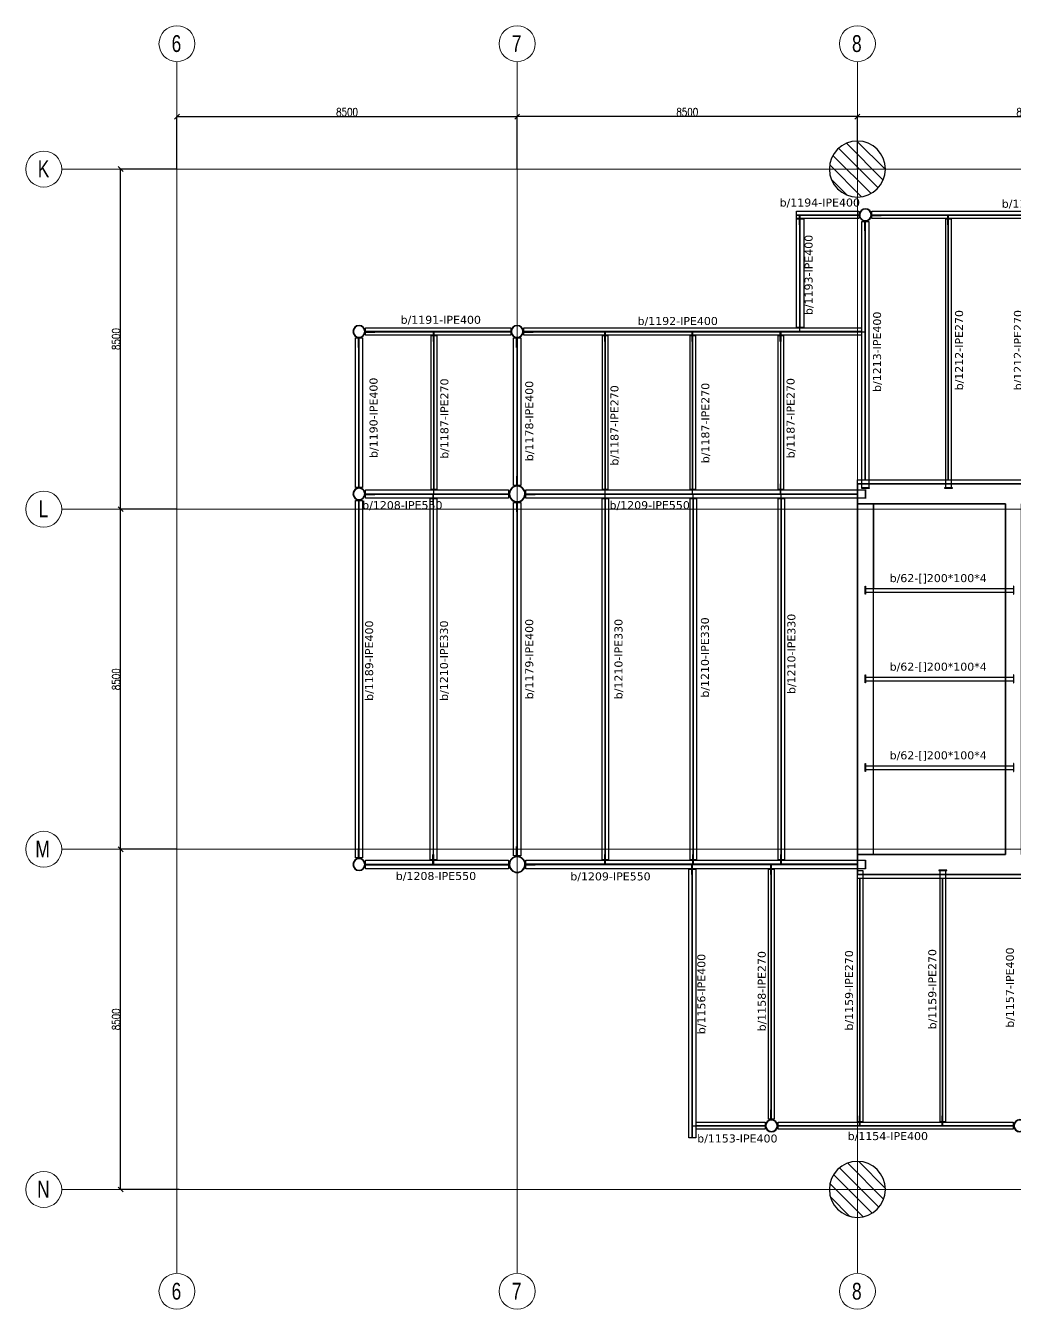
# Model space of a CAD drawing. Header units: millimetres. Extents: x -3691 to 88708, y -21236 to 36560.
# Drawn here: x -3691 to 21035, y 4480 to 36560 of the extents above; entities that cross this region are included whole.
import ezdxf
from ezdxf.enums import TextEntityAlignment as Align

# ---------------------------------------------------------------- set-up
doc = ezdxf.new("R2010")
doc.units = ezdxf.units.MM
doc.linetypes.add('Dash', pattern=[0.15875, 0.079375, -0.079375])
doc.linetypes.add('Grid Line', pattern=[3.33375, 1.905, -0.47625, 0.47625, -0.47625])
for name, color, linetype, lineweight in [('0-2', 250, 'Dash', 9), ('E_COLUMNAS', 1, 'Continuous', 18), ('E_COLUMNAS-1', 1, 'Continuous', 25), ('E_COLUMNAS-3', 1, 'Continuous', 35), ('E_EJES', 8, 'Continuous', 9), ('E_EJES-1', 8, 'Grid Line', 9), ('E_MUROS', 2, 'Continuous', 18), ('E_MUROS-1', 2, 'Continuous', 35), ('E_TEXTO', 3, 'Continuous', 9), ('E_VIGAS-1', 5, 'Continuous', 25), ('E_VIGAS-2', 5, 'Continuous', 25), ('S-COLS-HDLN-2', 52, 'Continuous', 9)]:
    doc.layers.add(name, color=color, linetype=linetype, lineweight=lineweight)
for name, color, linetype in [('A_ALMA', 255, 'Continuous'), ('COTAS', 8, 'Continuous'), ('P-PLATINA', 6, 'Continuous')]:
    doc.layers.add(name, color=color, linetype=linetype)
doc.styles.add('CNI_COTAS', font='romans.shx', dxfattribs={"width": 0.8})
doc.styles.add('Swis721 LtCn BT_1', font='swisscl.ttf', dxfattribs={"height": 0.42})
doc.styles.add('VERDANA', font='verdana.ttf')
doc.dimstyles.new('1.5', dxfattribs={"dimscale": 0, "dimtxt": 200, "dimasz": 120, "dimexe": 4, "dimexo": 4, "dimgap": 15, "dimtad": 1, "dimdec": 0, "dimzin": 4, "dimdsep": 46, "dimtxsty": 'CNI_COTAS', "dimblk": 'OBLIQUE', "dimcen": -0.09, "dimclrd": 256, "dimclrt": 3, "dimadec": 0, "dimazin": 0, "dimtfac": 1, "dimtdec": 0, "dimtmove": 2, "dimatfit": 0, "dimldrblk": 'OBLIQUE', "dimfxl": 0.05, "dimtolj": 1, "dimtzin": 0, "dimarcsym": 0})
pattern_1 = [(135, (82751.26, -133185.52), (-159.09903, -159.09903), [])]

# ---------------------------------------------------------------- blocks, each defined once
blk = doc.blocks.new('EST_SCM_COLUMNA-METALICA-SECCION-CIRCULAR - EST_SCM_COLUMNA-TUBULAR-CIRCULAR_PTEØ_12__e_10_3mm-V29-_18_00m_N_E_-NIVEL-5 DOC')
at = {"layer": 'S-COLS-HDLN-2'}
h = blk.add_hatch(dxfattribs=at)
h.set_pattern_fill('FP_13', color=256, style=0, pattern_type=2)
h.set_pattern_definition([(135, (65.462, -165.018), (-0.15909903, -0.15909903), [])])
h.paths.add_polyline_path([(-0.017, -0.151), (0.022, -0.151), (0.063, -0.139), (0.1, -0.115), (0.128, -0.082), (0.147, -0.037), (0.152, 0), (0.146, 0.043), (0.128, 0.082), (0.1, 0.115), (0.059, 0.14), (0.02, 0.151), (-0.022, 0.151), (-0.063, 0.139), (-0.1, 0.115), (-0.131, 0.077), (-0.147, 0.04), (-0.152, 0), (-0.144, -0.048), (-0.128, -0.082), (-0.1, -0.115), (-0.059, -0.14), (-0.02, -0.151)])
h.paths.add_polyline_path([(-0.02, -0.141), (-0.063, -0.127), (-0.094, -0.107), (-0.12, -0.077), (-0.136, -0.04), (-0.142, 0), (-0.135, 0.043), (-0.12, 0.077), (-0.093, 0.107), (-0.059, 0.129), (-0.02, 0.141), (0.022, 0.14), (0.063, 0.127), (0.093, 0.107), (0.12, 0.077), (0.136, 0.04), (0.142, 0), (0.136, -0.04), (0.12, -0.077), (0.09, -0.109), (0.059, -0.129), (0.014, -0.141), (-0.017, -0.141)])
at = {"layer": 'E_COLUMNAS-1'}
for radius, start, end in [(0.152, 360, 180), (0.152, 180, 360), (0.142, 0, 180), (0.142, 180, 0)]:
    blk.add_arc((0, 0), radius, start, end, dxfattribs=at)
blk = doc.blocks.new('EST_SCM_COLUMNA-METALICA-SECCION-CIRCULAR - EST_SCM_COLUMNA-TUBULAR-CIRCULAR_PTEØ_12__e_10_3mm-V35-_18_00m_N_E_-NIVEL-5 DOC')
at = {"layer": 'S-COLS-HDLN-2'}
h = blk.add_hatch(dxfattribs=at)
h.set_pattern_fill('FP_20', color=256, style=0, pattern_type=2)
h.set_pattern_definition([(135, (67.807, -142.254), (-0.15909903, -0.15909903), [])])
h.paths.add_polyline_path([(0.022, -0.151), (0.063, -0.139), (0.1, -0.115), (0.128, -0.082), (0.147, -0.04), (0.152, 0), (0.144, 0.048), (0.128, 0.082), (0.1, 0.115), (0.059, 0.14), (0.02, 0.151), (-0.022, 0.151), (-0.063, 0.139), (-0.1, 0.115), (-0.131, 0.077), (-0.147, 0.04), (-0.152, 0), (-0.144, -0.048), (-0.128, -0.082), (-0.1, -0.115), (-0.059, -0.14), (-0.02, -0.151), (0.02, -0.151)])
h.paths.add_polyline_path([(0.02, -0.141), (-0.02, -0.141), (-0.063, -0.127), (-0.095, -0.105), (-0.12, -0.077), (-0.136, -0.04), (-0.142, 0), (-0.135, 0.043), (-0.12, 0.077), (-0.089, 0.11), (-0.059, 0.129), (-0.02, 0.141), (0.022, 0.14), (0.063, 0.127), (0.093, 0.107), (0.12, 0.077), (0.136, 0.04), (0.142, 0), (0.136, -0.041), (0.12, -0.077), (0.093, -0.107), (0.059, -0.129), (0.022, -0.14)])
at = {"layer": 'E_COLUMNAS-1'}
for radius, start, end in [(0.152, 360, 180), (0.152, 180, 360), (0.142, 0, 180), (0.142, 180, 0)]:
    blk.add_arc((0, 0), radius, start, end, dxfattribs=at)
blk = doc.blocks.new('EST_SCM_COLUMNA-METALICA-SECCION-CIRCULAR - EST_SCM_COLUMNA-TUBULAR-CIRCULAR_PTEØ_12__e_10_3mm-V36-_18_00m_N_E_-NIVEL-5 DOC')
at = {"layer": 'S-COLS-HDLN-2'}
h = blk.add_hatch(dxfattribs=at)
h.set_pattern_fill('FP_21', color=256, style=0, pattern_type=2)
h.set_pattern_definition([(135, (61.606, -142.254), (-0.15909903, -0.15909903), [])])
h.paths.add_polyline_path([(0.02, -0.151), (0.022, -0.151), (0.063, -0.139), (0.1, -0.115), (0.131, -0.077), (0.147, -0.04), (0.152, 0), (0.146, 0.043), (0.128, 0.082), (0.1, 0.115), (0.059, 0.14), (0.02, 0.151), (-0.022, 0.151), (-0.063, 0.139), (-0.101, 0.114), (-0.131, 0.077), (-0.147, 0.037), (-0.152, 0), (-0.146, -0.043), (-0.128, -0.082), (-0.1, -0.115), (-0.059, -0.14), (-0.02, -0.151)])
h.paths.add_polyline_path([(0.02, -0.141), (-0.02, -0.141), (-0.063, -0.127), (-0.095, -0.105), (-0.12, -0.077), (-0.136, -0.04), (-0.142, 0), (-0.135, 0.043), (-0.12, 0.077), (-0.09, 0.109), (-0.059, 0.129), (-0.014, 0.141), (0.022, 0.14), (0.063, 0.127), (0.093, 0.107), (0.12, 0.077), (0.136, 0.04), (0.142, 0), (0.136, -0.04), (0.12, -0.077), (0.093, -0.107), (0.059, -0.129), (0.022, -0.14)])
at = {"layer": 'E_COLUMNAS-1'}
for radius, start, end in [(0.152, 360, 180), (0.152, 180, 360), (0.142, 0, 180), (0.142, 180, 0)]:
    blk.add_arc((0, 0), radius, start, end, dxfattribs=at)
blk = doc.blocks.new('EST_SCM_COLUMNA-METALICA-SECCION-CIRCULAR - EST_SCM_COLUMNA-TUBULAR-CIRCULAR_PTEØ_12__e_10_3mm-V39-_18_00m_N_E_-NIVEL-5 DOC')
at = {"layer": 'S-COLS-HDLN-2'}
h = blk.add_hatch(dxfattribs=at)
h.set_pattern_fill('FP_24', color=256, style=0, pattern_type=2)
h.set_pattern_definition([(135, (74.162, -162.103), (-0.15909903, -0.15909903), [])])
h.paths.add_polyline_path([(0.02, -0.151), (0.022, -0.151), (0.063, -0.139), (0.1, -0.115), (0.128, -0.082), (0.147, -0.037), (0.152, 0), (0.146, 0.043), (0.128, 0.082), (0.1, 0.115), (0.059, 0.14), (0.02, 0.151), (-0.022, 0.151), (-0.063, 0.139), (-0.1, 0.115), (-0.131, 0.077), (-0.147, 0.04), (-0.152, -0.002), (-0.144, -0.048), (-0.128, -0.082), (-0.1, -0.115), (-0.059, -0.14), (-0.019, -0.151), (0.019, -0.151)])
h.paths.add_polyline_path([(0, -0.141), (-0.02, -0.141), (-0.063, -0.127), (-0.093, -0.107), (-0.12, -0.077), (-0.136, -0.04), (-0.142, 0), (-0.135, 0.043), (-0.117, 0.08), (-0.093, 0.107), (-0.059, 0.129), (-0.02, 0.141), (0.022, 0.14), (0.063, 0.127), (0.093, 0.107), (0.12, 0.077), (0.136, 0.04), (0.142, -0.002), (0.136, -0.04), (0.12, -0.077), (0.09, -0.109), (0.054, -0.131), (0.019, -0.141)])
at = {"layer": 'E_COLUMNAS-1'}
for radius, start, end in [(0.152, 360, 180), (0.152, 180, 360), (0.142, 0, 180), (0.142, 180, 0)]:
    blk.add_arc((0, 0), radius, start, end, dxfattribs=at)
blk = doc.blocks.new('EST_SCM_COLUMNA-METALICA-SECCION-CIRCULAR - EST_SCM_COLUMNA-TUBULAR-CIRCULAR_PTEØ_12__e_10_3mm-V46-_18_00m_N_E_-NIVEL-5 DOC')
at = {"layer": 'S-COLS-HDLN-2'}
h = blk.add_hatch(dxfattribs=at)
h.set_pattern_fill('FP_32', color=256, style=0, pattern_type=2)
h.set_pattern_definition([(135, (78.114, -162.102), (-0.15909903, -0.15909903), [])])
h.paths.add_polyline_path([(-0.02, -0.151), (0.022, -0.151), (0.063, -0.139), (0.1, -0.115), (0.128, -0.082), (0.147, -0.037), (0.152, 0), (0.146, 0.043), (0.128, 0.082), (0.1, 0.115), (0.059, 0.14), (0.02, 0.151), (-0.022, 0.151), (-0.063, 0.139), (-0.1, 0.115), (-0.131, 0.077), (-0.147, 0.04), (-0.152, 0), (-0.146, -0.043), (-0.128, -0.082), (-0.1, -0.115), (-0.059, -0.14), (-0.022, -0.151)])
h.paths.add_polyline_path([(-0.02, -0.141), (-0.063, -0.127), (-0.093, -0.107), (-0.12, -0.077), (-0.136, -0.04), (-0.142, 0), (-0.135, 0.043), (-0.12, 0.077), (-0.093, 0.107), (-0.059, 0.129), (-0.02, 0.141), (0.022, 0.14), (0.063, 0.127), (0.093, 0.107), (0.12, 0.077), (0.136, 0.04), (0.142, -0.002), (0.136, -0.04), (0.12, -0.077), (0.09, -0.109), (0.054, -0.131), (0.014, -0.141), (-0.019, -0.141)])
at = {"layer": 'E_COLUMNAS-1'}
for radius, start, end in [(0.152, 360, 180), (0.152, 180, 360), (0.142, 0, 180), (0.142, 180, 0)]:
    blk.add_arc((0, 0), radius, start, end, dxfattribs=at)
blk = doc.blocks.new('EST_SCM_COLUMNA-METALICA-SECCION-CIRCULAR - EST_SCM_COLUMNA-TUBULAR-CIRCULAR_PTEØ_12__e_10_3mm-2693045-_18_00m_N_E_-NIVEL-5 DOC')
at = {"layer": 'S-COLS-HDLN-2'}
h = blk.add_hatch(dxfattribs=at)
h.set_pattern_fill('FP_33', color=256, style=0, pattern_type=2)
h.set_pattern_definition([(135, (78.114, -158.043), (-0.15909903, -0.15909903), [])])
h.paths.add_polyline_path([(0.02, -0.151), (0.022, -0.151), (0.063, -0.139), (0.1, -0.115), (0.128, -0.082), (0.147, -0.04), (0.152, 0), (0.146, 0.043), (0.128, 0.082), (0.1, 0.115), (0.059, 0.14), (0.019, 0.151), (-0.022, 0.151), (-0.063, 0.139), (-0.1, 0.115), (-0.131, 0.077), (-0.147, 0.04), (-0.152, 0), (-0.146, -0.043), (-0.128, -0.082), (-0.1, -0.115), (-0.059, -0.14), (-0.02, -0.151)])
h.paths.add_polyline_path([(-0.02, -0.141), (-0.063, -0.127), (-0.093, -0.107), (-0.12, -0.077), (-0.136, -0.04), (-0.142, 0), (-0.135, 0.043), (-0.12, 0.077), (-0.09, 0.109), (-0.054, 0.131), (-0.014, 0.141), (0.022, 0.14), (0.063, 0.127), (0.095, 0.105), (0.12, 0.077), (0.137, 0.037), (0.142, 0), (0.136, -0.04), (0.12, -0.077), (0.09, -0.109), (0.054, -0.131), (0.02, -0.141)])
at = {"layer": 'E_COLUMNAS-1'}
for radius, start, end in [(0.152, 360, 180), (0.152, 180, 360), (0.142, 0, 180), (0.142, 180, 0)]:
    blk.add_arc((0, 0), radius, start, end, dxfattribs=at)
blk = doc.blocks.new('EST_SCM_COLUMNA-METALICA-SECCION-CIRCULAR - EST_SCM_COLUMNA-TUBULAR-CIRCULAR_PTEØ_12__e_10_3mm-V47-_18_00m_N_E_-NIVEL-5 DOC')
at = {"layer": 'S-COLS-HDLN-2'}
h = blk.add_hatch(dxfattribs=at)
h.set_pattern_fill('FP_34', color=256, style=0, pattern_type=2)
h.set_pattern_definition([(135, (78.114, -148.783), (-0.15909903, -0.15909903), [])])
h.paths.add_polyline_path([(-0.02, -0.151), (0.022, -0.151), (0.063, -0.139), (0.1, -0.115), (0.13, -0.079), (0.147, -0.04), (0.152, 0), (0.146, 0.043), (0.128, 0.082), (0.1, 0.115), (0.059, 0.14), (0.019, 0.151), (-0.022, 0.151), (-0.063, 0.139), (-0.1, 0.115), (-0.131, 0.077), (-0.147, 0.04), (-0.152, 0), (-0.146, -0.043), (-0.128, -0.082), (-0.1, -0.115), (-0.059, -0.14), (-0.022, -0.151)])
h.paths.add_polyline_path([(0.02, -0.141), (-0.02, -0.141), (-0.063, -0.127), (-0.093, -0.107), (-0.12, -0.077), (-0.136, -0.04), (-0.142, 0), (-0.135, 0.043), (-0.12, 0.077), (-0.088, 0.11), (-0.054, 0.131), (-0.014, 0.141), (0.022, 0.14), (0.063, 0.127), (0.095, 0.105), (0.12, 0.077), (0.137, 0.037), (0.142, 0), (0.136, -0.04), (0.117, -0.08), (0.093, -0.107), (0.059, -0.129), (0.022, -0.14)])
at = {"layer": 'E_COLUMNAS-1'}
for radius, start, end in [(0.152, 360, 180), (0.152, 180, 360), (0.142, 0, 180), (0.142, 180, 0)]:
    blk.add_arc((0, 0), radius, start, end, dxfattribs=at)
blk = doc.blocks.new('EST_SCM_COLUMNA-METALICA-SECCION-CIRCULAR - EST_SCM_COLUMNA-TUBULAR-CIRCULAR_PTEØ_16__e_12_7mm-V52-_18_00m_N_E_-NIVEL-5 DOC')
at = {"layer": 'S-COLS-HDLN-2'}
h = blk.add_hatch(dxfattribs=at)
h.set_pattern_fill('FP_40', color=256, style=0, pattern_type=2)
h.set_pattern_definition([(315, (-74.162, 158.043), (0.15909903, 0.15909903), [])])
h.paths.add_polyline_path([(0.024, 0.202), (-0.024, 0.202), (-0.077, 0.188), (-0.115, 0.167), (-0.152, 0.135), (-0.18, 0.094), (-0.198, 0.046), (-0.203, 0), (-0.197, -0.05), (-0.18, -0.094), (-0.152, -0.135), (-0.115, -0.167), (-0.068, -0.191), (-0.023, -0.202), (0.024, -0.202), (0.072, -0.19), (0.117, -0.166), (0.152, -0.135), (0.182, -0.089), (0.198, -0.046), (0.203, 0), (0.197, 0.05), (0.18, 0.094), (0.152, 0.135), (0.115, 0.167), (0.068, 0.191), (0.046, 0.196)])
h.paths.add_polyline_path([(0.023, 0.189), (0.072, 0.176), (0.108, 0.157), (0.143, 0.126), (0.169, 0.089), (0.185, 0.046), (0.191, 0), (0.184, -0.049), (0.165, -0.094), (0.143, -0.126), (0.108, -0.157), (0.068, -0.178), (0.023, -0.189), (-0.024, -0.189), (-0.068, -0.178), (-0.108, -0.157), (-0.144, -0.124), (-0.169, -0.089), (-0.185, -0.046), (-0.19, 0), (-0.185, 0.046), (-0.169, 0.089), (-0.143, 0.126), (-0.107, 0.157), (-0.068, 0.178), (-0.023, 0.189), (0, 0.189)])
at = {"layer": 'E_COLUMNAS-1'}
for radius, start, end in [(0.203, 0, 180), (0.203, 180, 0), (0.191, 360, 180), (0.191, 180, 360)]:
    blk.add_arc((0, 0), radius, start, end, dxfattribs=at)
blk = doc.blocks.new('EST_SCM_COLUMNA-METALICA-SECCION-CIRCULAR - EST_SCM_COLUMNA-TUBULAR-CIRCULAR_PTEØ_16__e_12_7mm-V53-_18_00m_N_E_-NIVEL-5 DOC')
at = {"layer": 'S-COLS-HDLN-2'}
h = blk.add_hatch(dxfattribs=at)
h.set_pattern_fill('FP_41', color=256, style=0, pattern_type=2)
h.set_pattern_definition([(315, (-74.162, 148.783), (0.15909903, 0.15909903), [])])
h.paths.add_polyline_path([(-0.023, 0.202), (-0.024, 0.202), (-0.072, 0.19), (-0.115, 0.167), (-0.152, 0.135), (-0.18, 0.094), (-0.197, 0.049), (-0.203, 0), (-0.197, -0.05), (-0.18, -0.094), (-0.152, -0.135), (-0.115, -0.167), (-0.068, -0.191), (-0.023, -0.202), (0.024, -0.202), (0.072, -0.19), (0.117, -0.166), (0.152, -0.135), (0.182, -0.089), (0.198, -0.046), (0.203, 0), (0.197, 0.05), (0.18, 0.094), (0.152, 0.135), (0.109, 0.171), (0.068, 0.191), (0.023, 0.202)])
h.paths.add_polyline_path([(0.023, 0.189), (0.072, 0.176), (0.108, 0.157), (0.143, 0.126), (0.169, 0.089), (0.185, 0.046), (0.191, 0), (0.184, -0.049), (0.165, -0.094), (0.143, -0.126), (0.108, -0.157), (0.068, -0.178), (0.023, -0.189), (-0.024, -0.189), (-0.068, -0.178), (-0.108, -0.157), (-0.143, -0.126), (-0.169, -0.089), (-0.185, -0.046), (-0.19, 0), (-0.185, 0.046), (-0.169, 0.089), (-0.143, 0.126), (-0.108, 0.157), (-0.068, 0.178), (-0.023, 0.189)])
at = {"layer": 'E_COLUMNAS-1'}
for radius, start, end in [(0.203, 0, 180), (0.203, 180, 0), (0.191, 360, 180), (0.191, 180, 360)]:
    blk.add_arc((0, 0), radius, start, end, dxfattribs=at)
blk = doc.blocks.new('Grid - CNI_NOMBRE EJES-372759-_18_00m_N_E_-NIVEL-5 DOC')
at = {"layer": 'E_EJES'}
blk.add_circle((0, 0), 0.003, dxfattribs=at)
blk = doc.blocks.new('_Oblique')
at = {"color": 0, "linetype": 'ByBlock', "lineweight": -2}
blk.add_line((-0.5, -0.5), (0.5, 0.5), dxfattribs=at)
blk = doc.blocks.new('*D86')
at = {"layer": 'COTAS', "color": 0, "lineweight": -2, "transparency": 16777216}
for p, q in [((85, 15977), (-1323, 15977)), ((143, 7477), (-1323, 7477))]:
    blk.add_line(p, q, dxfattribs=at)
at = {"layer": 'COTAS', "lineweight": -2, "transparency": 16777216}
blk.add_line((-1319, 7477), (-1319, 15977), dxfattribs=at)
at = {"layer": 'Defpoints', "color": 0, "transparency": 16777216}
for p in [(-1319, 15977), (89, 15977), (147, 7477)]:
    blk.add_point(p, dxfattribs=at)
at = {"layer": 'COTAS', "lineweight": -2, "transparency": 16777216, "xscale": 120, "yscale": 120, "zscale": 120}
for p, rotation in [((-1319, 15977), 90), ((-1319, 7477), 270)]:
    blk.add_blockref('_Oblique', p, dxfattribs=dict(at, rotation=rotation))
at = {"layer": 'COTAS', "color": 3, "transparency": 16777216, "insert": (-1434, 11727), "char_height": 200, "attachment_point": 5, "rotation": 90, "style": 'CNI_COTAS'}
blk.add_mtext('\\A1;8500', dxfattribs=at)
blk = doc.blocks.new('*D87')
at = {"layer": 'COTAS', "color": 0, "lineweight": -2, "transparency": 16777216}
for p, q in [((85, 24477), (-1323, 24477)), ((85, 15977), (-1323, 15977))]:
    blk.add_line(p, q, dxfattribs=at)
at = {"layer": 'COTAS', "lineweight": -2, "transparency": 16777216}
blk.add_line((-1319, 15977), (-1319, 24477), dxfattribs=at)
at = {"layer": 'Defpoints', "color": 0, "transparency": 16777216}
for p in [(-1319, 24477), (89, 24477), (89, 15977)]:
    blk.add_point(p, dxfattribs=at)
at = {"layer": 'COTAS', "lineweight": -2, "transparency": 16777216, "xscale": 120, "yscale": 120, "zscale": 120}
for p, rotation in [((-1319, 24477), 90), ((-1319, 15977), 270)]:
    blk.add_blockref('_Oblique', p, dxfattribs=dict(at, rotation=rotation))
at = {"layer": 'COTAS', "color": 3, "transparency": 16777216, "insert": (-1434, 20227), "char_height": 200, "attachment_point": 5, "rotation": 90, "style": 'CNI_COTAS'}
blk.add_mtext('\\A1;8500', dxfattribs=at)
blk = doc.blocks.new('*D88')
at = {"layer": 'COTAS', "color": 0, "lineweight": -2, "transparency": 16777216}
for p, q in [((85, 32977), (-1323, 32977)), ((85, 24477), (-1323, 24477))]:
    blk.add_line(p, q, dxfattribs=at)
at = {"layer": 'COTAS', "lineweight": -2, "transparency": 16777216}
blk.add_line((-1319, 24477), (-1319, 32977), dxfattribs=at)
at = {"layer": 'Defpoints', "color": 0, "transparency": 16777216}
for p in [(-1319, 32977), (89, 32977), (89, 24477)]:
    blk.add_point(p, dxfattribs=at)
at = {"layer": 'COTAS', "lineweight": -2, "transparency": 16777216, "xscale": 120, "yscale": 120, "zscale": 120}
for p, rotation in [((-1319, 32977), 90), ((-1319, 24477), 270)]:
    blk.add_blockref('_Oblique', p, dxfattribs=dict(at, rotation=rotation))
at = {"layer": 'COTAS', "color": 3, "transparency": 16777216, "insert": (-1434, 28727), "char_height": 200, "attachment_point": 5, "rotation": 90, "style": 'CNI_COTAS'}
blk.add_mtext('\\A1;8500', dxfattribs=at)
blk = doc.blocks.new('*D89')
at = {"layer": 'COTAS', "color": 0, "lineweight": -2, "transparency": 16777216}
for p, q in [((89, 32981), (89, 34290)), ((8589, 32981), (8589, 34290))]:
    blk.add_line(p, q, dxfattribs=at)
at = {"layer": 'COTAS', "lineweight": -2, "transparency": 16777216}
blk.add_line((89, 34286), (8589, 34286), dxfattribs=at)
at = {"layer": 'Defpoints', "color": 0, "transparency": 16777216}
for p in [(8589, 34286), (89, 32977), (8589, 32977)]:
    blk.add_point(p, dxfattribs=at)
at = {"layer": 'COTAS', "lineweight": -2, "transparency": 16777216, "xscale": 120, "yscale": 120, "zscale": 120, "rotation": 180}
blk.add_blockref('_Oblique', (89, 34286), dxfattribs=at)
at = {"layer": 'COTAS', "lineweight": -2, "transparency": 16777216, "xscale": 120, "yscale": 120, "zscale": 120}
blk.add_blockref('_Oblique', (8589, 34286), dxfattribs=at)
at = {"layer": 'COTAS', "color": 3, "transparency": 16777216, "insert": (4339, 34401), "char_height": 200, "attachment_point": 5, "style": 'CNI_COTAS'}
blk.add_mtext('\\A1;8500', dxfattribs=at)
blk = doc.blocks.new('*D90')
at = {"layer": 'COTAS', "color": 0, "lineweight": -2, "transparency": 16777216}
for p, q in [((8589, 32981), (8589, 34290)), ((17089, 32981), (17089, 34290))]:
    blk.add_line(p, q, dxfattribs=at)
at = {"layer": 'COTAS', "lineweight": -2, "transparency": 16777216}
blk.add_line((17089, 34286), (8589, 34286), dxfattribs=at)
at = {"layer": 'Defpoints', "color": 0, "transparency": 16777216}
for p in [(8589, 34286), (8589, 32977), (17089, 32977)]:
    blk.add_point(p, dxfattribs=at)
at = {"layer": 'COTAS', "lineweight": -2, "transparency": 16777216, "xscale": 120, "yscale": 120, "zscale": 120, "rotation": 180}
blk.add_blockref('_Oblique', (8589, 34286), dxfattribs=at)
at = {"layer": 'COTAS', "lineweight": -2, "transparency": 16777216, "xscale": 120, "yscale": 120, "zscale": 120}
blk.add_blockref('_Oblique', (17089, 34286), dxfattribs=at)
at = {"layer": 'COTAS', "color": 3, "transparency": 16777216, "insert": (12839, 34401), "char_height": 200, "attachment_point": 5, "style": 'CNI_COTAS'}
blk.add_mtext('\\A1;8500', dxfattribs=at)
blk = doc.blocks.new('*D91')
at = {"layer": 'COTAS', "color": 0, "lineweight": -2, "transparency": 16777216}
for p, q in [((17089, 32981), (17089, 34290)), ((25589, 32981), (25589, 34290))]:
    blk.add_line(p, q, dxfattribs=at)
at = {"layer": 'COTAS', "lineweight": -2, "transparency": 16777216}
blk.add_line((17089, 34286), (25589, 34286), dxfattribs=at)
at = {"layer": 'Defpoints', "color": 0, "transparency": 16777216}
for p in [(25589, 34286), (17089, 32977), (25589, 32977)]:
    blk.add_point(p, dxfattribs=at)
at = {"layer": 'COTAS', "lineweight": -2, "transparency": 16777216, "xscale": 120, "yscale": 120, "zscale": 120, "rotation": 180}
blk.add_blockref('_Oblique', (17089, 34286), dxfattribs=at)
at = {"layer": 'COTAS', "lineweight": -2, "transparency": 16777216, "xscale": 120, "yscale": 120, "zscale": 120}
blk.add_blockref('_Oblique', (25589, 34286), dxfattribs=at)
at = {"layer": 'COTAS', "color": 3, "transparency": 16777216, "insert": (21339, 34401), "char_height": 200, "attachment_point": 5, "style": 'CNI_COTAS'}
blk.add_mtext('\\A1;8500', dxfattribs=at)

msp = doc.modelspace()

# ---------------------------------------------------------------- hatches: boundary and pattern name
at = {"layer": 'E_COLUMNAS'}
h = msp.add_hatch(dxfattribs=at)
h.set_pattern_fill('FP_4', color=256, scale=1000, style=0, pattern_type=2)
h.set_pattern_definition(pattern_1)
h.paths.add_polyline_path([(17089.2, 32276.9), (17180.5, 32282.9), (17270.3, 32300.8), (17357, 32330.2), (17439.2, 32370.7), (17515.3, 32421.6), (17584.1, 32481.9), (17644.5, 32550.8), (17695.4, 32626.9), (17735.9, 32709), (17765.3, 32795.7), (17783.2, 32885.5), (17789.2, 32976.9), (17783.2, 33068.3), (17765.3, 33158.1), (17735.9, 33244.8), (17695.4, 33326.9), (17644.5, 33403), (17584.1, 33471.9), (17515.3, 33532.2), (17439.2, 33583.1), (17357, 33623.6), (17270.3, 33653), (17180.5, 33670.9), (17089.2, 33676.9), (16997.8, 33670.9), (16908, 33653), (16821.3, 33623.6), (16739.2, 33583.1), (16663, 33532.2), (16594.2, 33471.9), (16533.8, 33403), (16482.9, 33326.9), (16442.5, 33244.8), (16413, 33158.1), (16395.2, 33068.3), (16389.2, 32976.9), (16395.2, 32885.5), (16413, 32795.7), (16442.5, 32709), (16482.9, 32626.9), (16533.8, 32550.8), (16595.7, 32480.6), (16663, 32421.6), (16739.2, 32370.7), (16821.3, 32330.2), (16908, 32300.8), (16997.8, 32282.9)])
h = msp.add_hatch(dxfattribs=at)
h.set_pattern_fill('FP_4', color=256, scale=1000, style=0, pattern_type=2)
h.set_pattern_definition(pattern_1)
h.paths.add_polyline_path([(17089.2, 6776.9), (17180.5, 6782.9), (17270.3, 6800.8), (17357, 6830.2), (17439.2, 6870.7), (17515.3, 6921.6), (17584.1, 6981.9), (17644.5, 7050.8), (17695.4, 7126.9), (17735.9, 7209), (17765.3, 7295.7), (17783.2, 7385.5), (17789.2, 7476.9), (17783.2, 7568.3), (17765.3, 7658.1), (17735.9, 7744.8), (17695.4, 7826.9), (17644.5, 7903), (17584.1, 7971.9), (17515.3, 8032.2), (17439.2, 8083.1), (17357, 8123.6), (17270.3, 8153), (17180.5, 8170.9), (17089.2, 8176.9), (16997.8, 8170.9), (16908, 8153), (16821.3, 8123.6), (16739.2, 8083.1), (16663, 8032.2), (16594.2, 7971.9), (16533.8, 7903), (16482.9, 7826.9), (16442.5, 7744.8), (16413, 7658.1), (16395.2, 7568.3), (16389.2, 7476.9), (16395.2, 7385.5), (16413, 7295.7), (16442.5, 7209), (16482.9, 7126.9), (16533.8, 7050.8), (16594.2, 6981.9), (16663, 6921.6), (16739.2, 6870.7), (16821.3, 6830.2), (16908, 6800.8), (16997.8, 6782.9)])
at = {"layer": 'E_MUROS'}
h = msp.add_hatch(dxfattribs=at)
h.set_pattern_fill('FP_4', color=256, scale=1000, style=0, pattern_type=2)
h.set_pattern_definition(pattern_1)
h.paths.add_polyline_path([(20789.3, 20277), (20789.3, 20277.1), (20789.3, 21327.7)])
h.paths.add_polyline_path([(20789.3, 22494.4), (20789.3, 22494.4), (20789.3, 22592)])

# ---------------------------------------------------------------- linework, layer by layer
at = {"layer": '0-2'}
msp.add_line((20785.6, 24607.1), (20786.2, 24607.4), dxfattribs=at)
at = {"layer": 'A_ALMA'}
for p, q in [((15569.2, 31836.2), (17127, 31836.2)), ((15569.2, 31827.6), (17127, 31827.6)), ((17451.8, 31836.2), (25426.8, 31836.2)), ((17451.8, 31827.6), (25426.8, 31827.6)), ((15655.1, 29017), (15655.1, 31731.9)), ((15663.7, 29017), (15663.7, 31731.9)), ((17284.9, 25217), (17284.9, 31669.5)), ((17293.5, 25217), (17293.5, 31669.5)), ((19360.9, 25217), (19360.9, 31731.9)), ((19367.5, 25217), (19367.5, 31731.9)), ((4800.1, 28921.3), (8426.9, 28921.3)), ((4800.1, 28912.7), (8426.9, 28912.7)), ((8751.8, 28921.3), (17189.2, 28921.3)), ((8751.8, 28912.7), (17189.2, 28912.7)), ((4633.4, 25019.4), (4633.4, 28754.6)), ((4642, 25019.4), (4642, 28754.6)), ((6507.2, 24972), (6507.2, 28817)), ((6513.8, 24972), (6513.8, 28817)), ((8585.5, 25070.3), (8585.5, 28754.6)), ((8594.1, 25070.3), (8594.1, 28754.6)), ((10786.1, 24972), (10786.1, 28817)), ((10792.7, 24972), (10792.7, 28817)), ((12973.6, 24972), (12973.6, 28817)), ((12980.2, 24972), (12980.2, 28817)), ((15173.5, 24972), (15173.5, 28817)), ((15180.1, 24972), (15180.1, 28817)), ((4800.1, 24862.5), (8376.2, 24862.5)), ((4800.1, 24851.4), (8376.2, 24851.4)), ((6494.3, 15712.1), (6494.3, 24742)), ((6501.8, 15712.1), (6501.8, 24742)), ((8802.6, 24862.5), (17079.1, 24862.5)), ((8802.6, 24851.4), (17079.1, 24851.4)), ((10785.7, 15712.1), (10785.7, 24742)), ((10793.2, 15712.1), (10793.2, 24742)), ((12985.7, 15712.1), (12985.7, 24742)), ((12993.2, 15712.1), (12993.2, 24742)), ((15185.7, 15712.1), (15185.7, 24742)), ((15193.2, 15712.1), (15193.2, 24742)), ((4633.4, 15759.4), (4633.4, 24694.6)), ((4642, 15759.4), (4642, 24694.6)), ((8585.1, 15810.2), (8585.1, 24643.9)), ((8593.7, 15810.2), (8593.7, 24643.9)), ((4800.1, 15602.6), (8376.2, 15602.6)), ((4800.1, 15591.5), (8376.2, 15591.5)), ((17079.1, 15602.6), (8802.6, 15602.6)), ((17079.1, 15591.5), (8802.6, 15591.5)), ((12960.5, 8769.9), (12960.5, 15482.1)), ((12969.1, 8769.9), (12969.1, 15482.1)), ((14935.8, 9230.6), (14935.8, 15482.1)), ((14942.4, 9230.6), (14942.4, 15482.1)), ((17153.6, 9168.3), (17153.6, 15237)), ((17160.2, 9168.3), (17160.2, 15237)), ((19217.8, 9168.3), (19217.8, 15237)), ((19224.4, 9168.3), (19224.4, 15237)), ((13064.8, 9072.6), (14781.9, 9072.6)), ((13064.8, 9064), (14781.9, 9064)), ((15106.7, 9072.6), (20982.7, 9072.6)), ((15106.7, 9064), (20982.7, 9064))]:
    msp.add_line(p, q, dxfattribs=at)
at = {"layer": 'COTAS'}
for q in [(17489.4, 22492), (17489.1, 22492)]:
    msp.add_line((17489.1, 24607), q, dxfattribs=at)
at = {"layer": 'E_COLUMNAS-1'}
for centre, start, end in [((17089.2, 32976.9), 0, 180), ((17089.2, 32976.9), 180, 0), ((17089.2, 7476.9), 0, 180), ((17089.2, 7476.9), 180, 0)]:
    msp.add_arc(centre, 700, start, end, dxfattribs=at)
at = {"layer": 'E_EJES-1'}
for p, q in [((89.2, 5380), (89.2, 35660)), ((8589.2, 5380), (8589.2, 35660)), ((17089.2, 5380), (17089.2, 35660)), ((-2791, 32976.9), (87807.9, 32976.9)), ((-2791, 24476.9), (87807.9, 24476.9)), ((-2791, 15976.9), (87807.9, 15976.9)), ((-2791, 7476.9), (87807.9, 7476.9))]:
    msp.add_line(p, q, dxfattribs=at)
at = {"layer": 'E_MUROS-1'}
msp.add_lwpolyline([(25589.4, 25107), (25589.4, 24607), (21189.3, 24607), (21189.3, 15847), (25589.4, 15847), (25589.4, 15347), (17089.4, 15347), (17089.4, 15847), (20789.3, 15847), (20789.3, 24607), (17089.4, 24607), (17089.4, 25107)], close=True, dxfattribs=at)
at = {"layer": 'E_VIGAS-1', "color": 30, "true_color": 0xf26722}
msp.add_lwpolyline([(68089.4, 15247.1), (59589.2, 15247.1), (59589.2, 15256.8), (46480.4, 16002.1), (38928.9, 16002.1), (38928.9, 16004.8), (25186.7, 15226.1), (25185.5, 15247), (18280.2, 15247), (17089.4, 15247), (17089.4, 24607), (17089.4, 25107), (17089.4, 25207), (25207.7, 25207), (25208.9, 25229.2), (38861.2, 24452.1), (46031.1, 24452.1), (59751.9, 25207.1), (68089.4, 25207.1)], close=True, dxfattribs=at)
msp.add_lwpolyline([(17089.4, 24607), (17089.4, 15847), (17489.4, 15847), (17489.4, 24607), (17089.4, 24607)], dxfattribs=at)
at = {"layer": 'E_VIGAS-2'}
for p, q in [((19296.7, 31729.2), (19296.7, 31721.9)), ((19431.7, 31721.9), (19431.7, 31729.2)), ((15655.1, 29007), (15655.1, 29009.6)), ((17089.1, 25107), (17089.4, 25107)), ((17089.4, 25107), (17089.4, 25207)), ((17089.4, 25207), (17239.2, 25207)), ((17489.1, 24609.4), (17489.1, 24607)), ((20789.3, 24607), (20789.3, 24609.4)), ((12874.8, 15479.3), (12874.8, 15472)), ((13054.8, 15472), (13054.8, 15479.3)), ((17089.4, 15247), (17089.4, 15347))]:
    msp.add_line(p, q, dxfattribs=at)
at = {"layer": 'E_VIGAS-2', "color": 8}
for points in [[(15569.2, 31921.9), (17127, 31921.9), (17127, 31741.9), (15569.2, 31741.9)], [(17451.8, 31921.9), (25426.8, 31921.9), (25426.8, 31741.9), (17451.8, 31741.9)], [(15749.4, 31731.9), (15749.4, 29017), (15569.4, 29017), (15569.4, 31731.9)], [(17379.4, 31669.5), (17379.2, 25007), (17199.2, 25007), (17199.4, 31669.5)], [(19431.7, 31731.9), (19431.7, 25007), (19296.7, 25007), (19296.7, 31731.9)], [(4800.1, 29007), (8426.9, 29007), (8426.9, 28827), (4800.1, 28827)], [(8751.8, 29007), (17189.2, 29007), (17189.2, 28827), (8751.8, 28827)], [(4727.7, 28754.6), (4727.7, 25019.4), (4547.7, 25019.4), (4547.7, 28754.6)], [(6578, 28817), (6578, 24972), (6443, 24972), (6443, 28817)], [(8679.4, 28754.6), (8679.8, 25070.3), (8499.8, 25070.3), (8499.4, 28754.6)], [(10856.9, 28817), (10856.9, 24972), (10721.9, 24972), (10721.9, 28817)], [(13044.4, 28817), (13044.4, 24972), (12909.4, 24972), (12909.4, 28817)], [(15244.3, 28817), (15244.3, 24972), (15109.3, 24972), (15109.3, 28817)], [(4800.1, 24962), (8376.2, 24962), (8376.2, 24752), (4800.1, 24752)], [(6577.9, 24742), (6578, 15712.1), (6418, 15712.1), (6417.9, 24742)], [(8802.6, 24962), (17289.1, 24962), (17289.1, 24752), (8802.6, 24752)], [(10869.4, 24742), (10869.4, 15712.1), (10709.4, 15712.1), (10709.4, 24742)], [(13069.4, 24742), (13069.4, 15712.1), (12909.4, 15712.1), (12909.4, 24742)], [(15269.3, 24742), (15269.4, 15712.1), (15109.4, 15712.1), (15109.3, 24742)], [(17189.2, 25001), (17389.2, 25001), (17389.2, 25007), (17189.2, 25007)], [(17289.1, 24969), (17289.1, 24745), (17295.1, 24745), (17295.1, 24969)], [(19464.2, 25007), (19264.2, 25007), (19264.2, 25001), (19464.2, 25001)], [(4727.7, 24694.6), (4727.7, 15759.4), (4547.7, 15759.4), (4547.7, 24694.6)], [(8679.4, 24643.9), (8679.4, 15810.2), (8499.4, 15810.2), (8499.4, 24643.9)], [(17289.4, 22552), (17289.4, 22352), (17283.4, 22352), (17283.4, 22552)], [(20989.3, 22392), (17499.4, 22392), (17289.4, 22392), (17289.4, 22492), (20989.3, 22492)], [(20989.3, 22552), (20989.3, 22352), (20995.3, 22352), (20995.3, 22552)], [(17289.4, 20338.6), (17289.4, 20138.6), (17283.4, 20138.6), (17283.4, 20338.6)], [(20989.3, 20178.6), (17499.4, 20178.6), (17289.4, 20178.6), (17289.4, 20278.6), (20989.3, 20278.6)], [(20989.3, 20338.6), (20989.3, 20138.6), (20995.3, 20138.6), (20995.3, 20338.6)], [(17289.4, 18123.6), (17289.4, 17923.6), (17283.4, 17923.6), (17283.4, 18123.6)], [(20989.3, 17963.6), (17499.4, 17963.6), (17289.4, 17963.6), (17289.4, 18063.6), (20989.3, 18063.6)], [(20989.3, 18123.6), (20989.3, 17923.6), (20995.3, 17923.6), (20995.3, 18123.6)], [(4800.1, 15702), (8376.2, 15702.1), (8376.2, 15492.1), (4800.1, 15492)], [(8802.6, 15702.1), (17289.1, 15702.1), (17289.1, 15492.1), (8802.6, 15492.1)], [(13054.8, 15482.1), (13054.8, 8769.9), (12874.8, 8769.9), (12874.8, 15482.1)], [(15006.6, 15482.1), (15006.6, 9230.6), (14871.6, 9230.6), (14871.6, 15482.1)], [(17224.4, 15447), (17224.4, 9168.3), (17089.4, 9168.3), (17089.4, 15447)], [(17289.1, 15709.1), (17289.1, 15485.1), (17295.1, 15485.1), (17295.1, 15709.1)], [(19321.1, 15453), (19121.1, 15453), (19121.1, 15447), (19321.1, 15447)], [(19288.6, 15447), (19288.6, 9168.3), (19153.6, 9168.3), (19153.6, 15447)], [(13064.8, 9158.3), (14781.9, 9158.3), (14781.9, 8978.3), (13064.8, 8978.3)], [(15106.7, 9158.3), (20982.7, 9158.3), (20982.7, 8978.3), (15106.7, 8978.3)]]:
    msp.add_lwpolyline(points, close=True, dxfattribs=at)
at = {"layer": 'P-PLATINA'}
for points in [[(15645.1, 31827.6), (15655.1, 31827.6), (15655.1, 31583.6), (15645.1, 31583.6)], [(17137.6, 31827.6), (17137.6, 31817.6), (16893.6, 31817.6), (16893.6, 31827.6)], [(17441.1, 31827.6), (17441.1, 31817.6), (17685.1, 31817.6), (17685.1, 31827.6)], [(19350.9, 31827.6), (19360.9, 31827.6), (19360.9, 31583.6), (19350.9, 31583.6)], [(17274.9, 31679.6), (17284.9, 31679.6), (17284.9, 31435.6), (17274.9, 31435.6)], [(4789.4, 28912.6), (4789.4, 28902.6), (5033.4, 28902.6), (5033.4, 28912.6)], [(6497.2, 28912.7), (6507.2, 28912.7), (6507.2, 28668.7), (6497.2, 28668.7)], [(8437.6, 28912.6), (8437.6, 28902.6), (8193.6, 28902.6), (8193.6, 28912.6)], [(8741, 28912.6), (8741, 28902.6), (8985, 28902.6), (8985, 28912.6)], [(10776.1, 28912.7), (10786.1, 28912.7), (10786.1, 28668.7), (10776.1, 28668.7)], [(12963.6, 28912.7), (12973.6, 28912.7), (12973.6, 28668.7), (12963.6, 28668.7)], [(15163.5, 28912.7), (15173.5, 28912.7), (15173.5, 28668.7), (15163.5, 28668.7)], [(15645.1, 28921.3), (15655.1, 28921.3), (15655.1, 29165.3), (15645.1, 29165.3)], [(17284.9, 28912.7), (17284.9, 28902.7), (17040.9, 28902.7), (17040.9, 28912.7)], [(4623.7, 28764.6), (4633.7, 28764.6), (4633.7, 28520.6), (4623.7, 28520.6)], [(8575.3, 28764.7), (8585.3, 28764.7), (8585.3, 28520.7), (8575.3, 28520.7)], [(4623.4, 25009.3), (4633.4, 25009.3), (4633.4, 25253.3), (4623.4, 25253.3)], [(6497.2, 24862.5), (6507.2, 24862.5), (6507.2, 25106.5), (6497.2, 25106.5)], [(8575.5, 25060.2), (8585.5, 25060.2), (8585.5, 25304.2), (8575.5, 25304.2)], [(10776.1, 24862.6), (10786.1, 24862.6), (10786.1, 25106.6), (10776.1, 25106.6)], [(12963.6, 24862.6), (12973.6, 24862.6), (12973.6, 25106.6), (12963.6, 25106.6)], [(15163.5, 24862.5), (15173.5, 24862.5), (15173.5, 25106.5), (15163.5, 25106.5)], [(4623.4, 24460.6), (4633.4, 24460.6), (4633.4, 24704.6), (4623.4, 24704.6)], [(4789.4, 24851.4), (4789.4, 24841.4), (5033.4, 24841.4), (5033.4, 24851.4)], [(6484.3, 24607.4), (6494.3, 24607.4), (6494.3, 24851.4), (6484.3, 24851.4)], [(8386.9, 24851.4), (8386.9, 24841.4), (8142.9, 24841.4), (8142.9, 24851.4)], [(8791.8, 24851.4), (8791.8, 24841.4), (9035.8, 24841.4), (9035.8, 24851.4)], [(10775.7, 24607.4), (10785.7, 24607.4), (10785.7, 24851.4), (10775.7, 24851.4)], [(12975.7, 24607.4), (12985.7, 24607.4), (12985.7, 24851.4), (12975.7, 24851.4)], [(15175.7, 24607.4), (15185.7, 24607.4), (15185.7, 24851.4), (15175.7, 24851.4)], [(8575.1, 24409.9), (8585.1, 24409.9), (8585.1, 24653.9), (8575.1, 24653.9)], [(8575.3, 16044.2), (8585.3, 16044.2), (8585.3, 15800.2), (8575.3, 15800.2)], [(4623.4, 15993.4), (4633.4, 15993.4), (4633.4, 15749.4), (4623.4, 15749.4)], [(6484.3, 15846.6), (6494.3, 15846.6), (6494.3, 15602.6), (6484.3, 15602.6)], [(10775.7, 15846.6), (10785.7, 15846.6), (10785.7, 15602.6), (10775.7, 15602.6)], [(12975.7, 15846.6), (12985.7, 15846.6), (12985.7, 15602.6), (12975.7, 15602.6)], [(15175.7, 15846.6), (15185.7, 15846.6), (15185.7, 15602.6), (15175.7, 15602.6)], [(4790.4, 15581.5), (4790.4, 15591.5), (5034.4, 15591.5), (5034.4, 15581.5)], [(8142.7, 15581.5), (8142.7, 15591.5), (8386.7, 15591.5), (8386.7, 15581.5)], [(8792.5, 15581.5), (8792.5, 15591.5), (9036.5, 15591.5), (9036.5, 15581.5)], [(12950.5, 15591.5), (12960.5, 15591.5), (12960.5, 15347.5), (12950.5, 15347.5)], [(14925.8, 15591.5), (14935.8, 15591.5), (14935.8, 15347.5), (14925.8, 15347.5)], [(14925.8, 9464.4), (14935.8, 9464.4), (14935.8, 9220.4), (14925.8, 9220.4)], [(17143.6, 9316.6), (17153.6, 9316.6), (17153.6, 9072.6), (17143.6, 9072.6)], [(19207.8, 9316.6), (19217.8, 9316.6), (19217.8, 9072.6), (19207.8, 9072.6)], [(13213.1, 9064), (13213.1, 9054), (12969.1, 9054), (12969.1, 9064)], [(14547.9, 9053.9), (14547.9, 9063.9), (14791.9, 9063.9), (14791.9, 9053.9)], [(15096.6, 9054), (15096.6, 9064), (15340.6, 9064), (15340.6, 9054)], [(20748.8, 9053.9), (20748.8, 9063.9), (20992.8, 9063.9), (20992.8, 9053.9)]]:
    msp.add_lwpolyline(points, close=True, dxfattribs=at)

# ---------------------------------------------------------------- block references
at = {"layer": 'E_COLUMNAS-3'}
for name, p, xscale, yscale, zscale, rotation in [('EST_SCM_COLUMNA-METALICA-SECCION-CIRCULAR - EST_SCM_COLUMNA-TUBULAR-CIRCULAR_PTEØ_12__e_10_3mm-V29-_18_00m_N_E_-NIVEL-5 DOC', (17289.4, 31831.9), 1000.000000001405, 1000.000000001405, 1000.000000001405, 9.860993214028959e-05), ('EST_SCM_COLUMNA-METALICA-SECCION-CIRCULAR - EST_SCM_COLUMNA-TUBULAR-CIRCULAR_PTEØ_16__e_12_7mm-V52-_18_00m_N_E_-NIVEL-5 DOC', (8589.4, 24857.1), 1000.000000001404, 1000.000000001404, 1000.000000001404, 180), ('EST_SCM_COLUMNA-METALICA-SECCION-CIRCULAR - EST_SCM_COLUMNA-TUBULAR-CIRCULAR_PTEØ_16__e_12_7mm-V53-_18_00m_N_E_-NIVEL-5 DOC', (8589.4, 15597), 1000.000000001404, 1000.000000001404, 1000.000000001404, 180)]:
    msp.add_blockref(name, p, dxfattribs=dict(at, xscale=xscale, yscale=yscale, zscale=zscale, rotation=rotation))
at = {"layer": 'E_COLUMNAS-3', "xscale": 1000.000000001404, "yscale": 1000.000000001404, "zscale": 1000.000000001404}
for name, p in [('EST_SCM_COLUMNA-METALICA-SECCION-CIRCULAR - EST_SCM_COLUMNA-TUBULAR-CIRCULAR_PTEØ_12__e_10_3mm-V46-_18_00m_N_E_-NIVEL-5 DOC', (4637.7, 28917)), ('EST_SCM_COLUMNA-METALICA-SECCION-CIRCULAR - EST_SCM_COLUMNA-TUBULAR-CIRCULAR_PTEØ_12__e_10_3mm-V39-_18_00m_N_E_-NIVEL-5 DOC', (8589.4, 28917)), ('EST_SCM_COLUMNA-METALICA-SECCION-CIRCULAR - EST_SCM_COLUMNA-TUBULAR-CIRCULAR_PTEØ_12__e_10_3mm-2693045-_18_00m_N_E_-NIVEL-5 DOC', (4637.7, 24857)), ('EST_SCM_COLUMNA-METALICA-SECCION-CIRCULAR - EST_SCM_COLUMNA-TUBULAR-CIRCULAR_PTEØ_12__e_10_3mm-V47-_18_00m_N_E_-NIVEL-5 DOC', (4637.7, 15597)), ('EST_SCM_COLUMNA-METALICA-SECCION-CIRCULAR - EST_SCM_COLUMNA-TUBULAR-CIRCULAR_PTEØ_12__e_10_3mm-V35-_18_00m_N_E_-NIVEL-5 DOC', (14944.3, 9068.3)), ('EST_SCM_COLUMNA-METALICA-SECCION-CIRCULAR - EST_SCM_COLUMNA-TUBULAR-CIRCULAR_PTEØ_12__e_10_3mm-V36-_18_00m_N_E_-NIVEL-5 DOC', (21145.1, 9068.3))]:
    msp.add_blockref(name, p, dxfattribs=at)
at = {"layer": 'E_EJES', "xscale": 150000.0000002105, "yscale": 150000.0000002105, "zscale": 150000.0000002105}
for p in [(89.2, 36110), (8589.2, 36110), (17089.2, 36110), (89.2, 4930), (8589.2, 4930), (17089.2, 4930)]:
    msp.add_blockref('Grid - CNI_NOMBRE EJES-372759-_18_00m_N_E_-NIVEL-5 DOC', p, dxfattribs=at)
for p, rotation in [((-3241, 32976.9), 269.9999999999995), ((-3241, 24476.9), 269.9999999999995), ((-3241, 15976.9), 269.9999999999994), ((-3241, 7476.9), 269.9999999999994)]:
    msp.add_blockref('Grid - CNI_NOMBRE EJES-372759-_18_00m_N_E_-NIVEL-5 DOC', p, dxfattribs=dict(at, rotation=rotation))

# ---------------------------------------------------------------- texts
at = {"layer": 'E_EJES', "char_height": 420, "attachment_point": 1, "style": 'Swis721 LtCn BT_1'}
for s, insert, width in [('6', (-44.5, 36322.6), 312.658), ('7', (8455.5, 36322.6), 312.658), ('8', (16955.5, 36322.6), 312.658), ('K', (-3388.9, 33193.6), 336.709), ('L', (-3368.6, 24693.6), 288.608), ('M', (-3448.1, 16193.6), 481.013), ('N', (-3403.9, 7693.6), 372.785), ('6', (-44.5, 5142.6), 312.658), ('7', (8455.5, 5142.6), 312.658), ('8', (16955.5, 5142.6), 312.658)]:
    msp.add_mtext(s, dxfattribs=dict(at, insert=insert, width=width))
at = {"layer": 'E_TEXTO', "style": 'VERDANA'}
for s, p in [('b/1194-IPE400', (16150, 32040)), ('b/1195-IPE400', (21700, 32010)), ('b/1191-IPE400', (6680, 29110)), ('b/1192-IPE400', (12600, 29080)), ('b/1208-IPE550', (5720, 24476.9)), ('b/1209-IPE550', (11900, 24476.9)), ('b/62-[]200*100*4', (19108.2, 22653.7)), ('b/62-[]200*100*4', (19108.2, 20440.3)), ('b/62-[]200*100*4', (19108.2, 18225.3)), ('b/1208-IPE550', (6560, 15210)), ('b/1209-IPE550', (10920, 15200)), ('b/1153-IPE400', (14090, 8650)), ('b/1154-IPE400', (17850, 8710))]:
    msp.add_text(s, height=200, dxfattribs=at).set_placement(p, align=Align.CENTER)
for s, p in [('b/1193-IPE400', (15970, 30330)), ('b/1213-IPE400', (17680, 28410)), ('b/1212-IPE270', (19730, 28450)), ('b/1212-IPE270', (21200, 28450)), ('b/1190-IPE400', (5100, 26760)), ('b/1187-IPE270', (6870, 26740)), ('b/1178-IPE400', (8990, 26680)), ('b/1187-IPE270', (13390, 26630)), ('b/1187-IPE270', (15520, 26750)), ('b/1187-IPE270', (11120, 26570)), ('b/1210-IPE330', (15540, 20860)), ('b/1189-IPE400', (4990, 20690)), ('b/1210-IPE330', (6860, 20690)), ('b/1179-IPE400', (8990, 20730)), ('b/1210-IPE330', (11220, 20730)), ('b/1210-IPE330', (13380, 20770)), ('b/1157-IPE400', (21000, 12520)), ('b/1156-IPE400', (13290, 12360)), ('b/1158-IPE270', (14800, 12430)), ('b/1159-IPE270', (16980, 12450)), ('b/1159-IPE270', (19060, 12480))]:
    msp.add_text(s, height=200, rotation=90, dxfattribs=at).set_placement(p, align=Align.CENTER)

# ---------------------------------------------------------------- dimensions: what is measured, and where the dimension line sits
at = {"layer": 'COTAS'}
for base, p1, p2, picture, middle in [((8589.2, 34286.5), (89.2, 32976.9), (8589.2, 32976.9), '*D89', (4339.2, 34401.5)), ((8589.2, 34286.5), (17089.2, 32976.9), (8589.2, 32976.9), '*D90', (12839.2, 34401.5)), ((25589.2, 34286.5), (17089.2, 32976.9), (25589.2, 32976.9), '*D91', (21339.2, 34401.5))]:
    dim = msp.add_linear_dim(base=base, p1=p1, p2=p2, dimstyle='1.5', override={"dimscale": 1}, dxfattribs=at)
    dim.commit()
    dim.dimension.update_dxf_attribs({"geometry": picture, "text_midpoint": middle})
for base, p1, p2, picture, middle in [((-1319, 32976.9), (89.2, 24476.9), (89.2, 32976.9), '*D88', (-1434, 28726.9)), ((-1319, 24476.9), (89.2, 15976.9), (89.2, 24476.9), '*D87', (-1434, 20226.9)), ((-1319, 15976.9), (146.5, 7476.9), (89.2, 15976.9), '*D86', (-1434, 11726.9))]:
    dim = msp.add_linear_dim(base=base, p1=p1, p2=p2, angle=270, dimstyle='1.5', override={"dimscale": 1}, dxfattribs=at)
    dim.commit()
    dim.dimension.update_dxf_attribs({"geometry": picture, "text_midpoint": middle})

doc.saveas('drawing.dxf')
